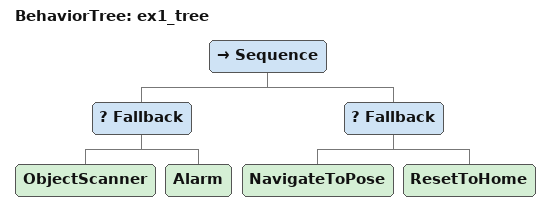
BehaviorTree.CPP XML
<?xml version="1.0" encoding="UTF-8"?>
<root BTCPP_format="4">
  <BehaviorTree ID="ex1_tree">
    <Sequence>
      <Fallback>
        <ObjectScanner />
        <Alarm />
      </Fallback>
      <Fallback>
        <NavigateToPose />
        <ResetToHome />
      </Fallback>
    </Sequence>
  </BehaviorTree>
</root>
